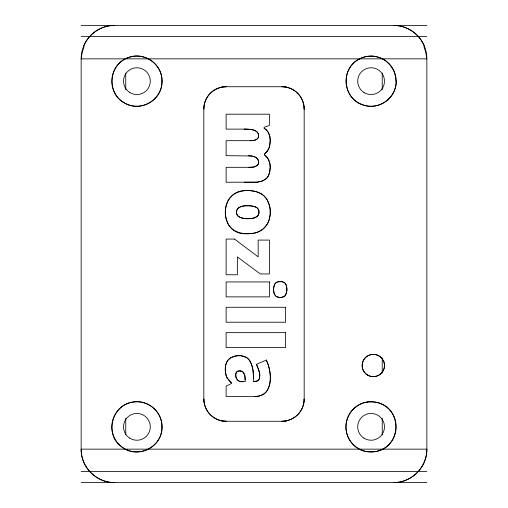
<?xml version="1.0" encoding="UTF-8"?>
<svg xmlns="http://www.w3.org/2000/svg" width="508" height="508" viewBox="0 0 508 508"><rect width="100%" height="100%" fill="white"/><g stroke="black" fill="none" stroke-linecap="round" stroke-linejoin="round"><path stroke-width="0.76" d="M270.224 141.078L269.837 136.709L268.421 132.709M396.176 81.153A25.089 25.089 0 0 1 358.54 102.883A25.089 25.089 0 0 1 358.54 59.43A25.089 25.089 0 0 1 396.176 81.153C396.824 97.466 379.025 110.427 363.715 105.143C342.652 99.905 339.896 67.716 359.594 58.852M270.224 141.205C270.18 145.733 268.846 150.692 264.979 153.448M245.688 190.614C219.011 189.979 218.396 234.093 245.269 233.731A36.601 36.601 0 0 0 248.698 233.813L255.156 232.924A22.377 22.377 0 0 0 259.29 231.381L261.499 230.105A18.504 18.504 0 0 0 267.164 224.212A20.822 20.822 0 0 0 269.538 218.332C271.907 208.813 268.77 196.761 259.055 192.684M270.18 213.931L270.224 211.887A29.502 29.502 0 0 0 269.659 206.261L267.449 200.298A17.818 17.818 0 0 0 264.351 196.272A18.11 18.11 0 0 0 261.112 193.77L256.235 191.643L250.038 190.614M270.129 214.662L269.71 217.627M269.602 172.714L270.224 167.773L269.78 163.151L267.76 158.293L264.535 154.946L264.535 153.765L265.22 153.27A11.303 11.303 0 0 0 267.538 150.857L269.424 146.856L270.231 140.627A17.253 17.253 0 0 0 268.719 133.166L268.249 132.398A11.151 11.151 0 0 0 264.122 128.194L264.109 127.33L269.392 125.457L269.392 114.192L226.124 114.192L226.124 129.121L245.154 129.121C249.574 129.362 256.318 128.905 258.299 133.922M269.57 218.237C268.434 223.228 265.366 227.819 260.941 230.461M269.519 173.031C267.945 180.238 259.848 182.721 253.314 182.264M83.49 46.571C88.259 34.017 101.2 25.248 114.611 25.4A33.458 33.458 0 0 0 81.153 58.852L81.153 449.148C80.607 467.119 96.838 482.949 114.611 482.6A33.452 33.452 0 0 1 81.153 449.148L426.847 449.148L426.847 58.852A33.458 33.458 0 0 0 393.389 25.4C406.8 25.248 419.741 34.017 424.51 46.571M274.58 284.474L273.59 288.449A18.167 18.167 0 0 0 273.552 289.617L274.047 293.211M388.772 99.035L388.277 99.924M265.779 179.032L262.058 181.096L257.181 182.124L226.124 182.251L226.124 167.316L249.752 167.316C254.013 168.021 260.617 165.335 258.159 159.995A4.966 4.966 0 0 0 257.181 158.458L256.419 157.778M257.861 380.733L259.512 378.53L259.766 375.063M257.797 380.778L253.581 381.61L253.333 373.907A43.764 43.764 0 0 0 252.882 369.532L251.479 364.179L249.409 360.286A12.065 12.065 0 0 0 248.52 359.22L247.504 358.267A9.931 9.931 0 0 0 246.17 357.34L241.535 355.822A19.825 19.825 0 0 0 235.318 356.07L230.975 357.657A11.246 11.246 0 0 0 228.956 359.194A11.366 11.366 0 0 0 228.098 360.108A11.119 11.119 0 0 0 226.72 362.185L225.647 365.246L225.292 369.125A32.271 32.271 0 0 0 225.361 370.967L225.844 374.383A15.665 15.665 0 0 0 226.206 375.723L226.441 376.377A13.018 13.018 0 0 0 228.543 379.901L231.699 383.33L226.124 386.194L226.124 396.545L254.546 396.545M259.848 375.05A30.004 30.004 0 0 0 257.874 367.811L256.464 364.344L266.325 360.032L268.414 365.252M254.146 206.413A18.948 18.948 0 0 0 251.301 205.892C246.837 205.67 241.522 205.226 237.896 208.35A4.756 4.756 0 0 0 237.077 209.544C233.737 219.202 247.612 219.653 253.702 218.053M254.203 217.919L257.416 216.3A4.686 4.686 0 0 0 258.458 214.865L258.947 213.023L258.82 210.566M241.516 206.419L238.442 207.848L236.868 210.052A7.023 7.023 0 0 0 236.836 214.281L237.077 214.909A4.61 4.61 0 0 0 237.896 216.084L240.875 217.767L245.796 218.561M253.905 218.002L256.997 216.643L258.623 214.471A7.252 7.252 0 0 0 258.788 210.541M254.21 233.159L256.375 232.562A21.355 21.355 0 0 0 260.947 230.467M254.019 140.335C256.75 140.164 259.188 137.738 258.521 134.925M258.604 396.157C271.894 393.49 271.577 376.358 268.675 366.16M251.301 155.981L226.124 155.67L226.124 140.697L251.333 140.659L255.01 140.094L257.531 138.697A3.588 3.588 0 0 0 258.267 137.566L258.566 135.414L258.134 133.477A4.94 4.94 0 0 0 257.346 132.194L254.584 130.353M258.318 396.215L255.06 396.538M253.359 233.331L244.894 233.705M238.557 371.018L239.249 370.935A7.283 7.283 0 0 1 239.947 370.929L240.868 371.03M253.644 140.405L253.181 140.475A23.533 23.533 0 0 1 250.152 140.691M367.398 402.025C406.121 398.418 404.412 456.038 367.373 451.656M246.228 190.589L249.498 190.583M254.375 396.545L258.864 396.1L262.534 394.767A12.979 12.979 0 0 0 265.57 392.538A13.627 13.627 0 0 0 267.062 390.785C272.58 381.546 270.389 369.43 266.325 360.032M81.153 25.4L426.847 25.4M81.153 36.551L426.847 36.551M81.153 58.852L426.847 58.852M221.996 86.735L286.004 86.735M253.581 381.61L256.127 381.425L258.051 380.606A3.867 3.867 0 0 0 259.036 379.559C261.137 374.523 258.401 369.043 256.464 364.344M221.996 421.265L286.004 421.265M81.153 471.449L426.847 471.449M81.153 482.6L426.847 482.6M244.145 129.121L245.288 129.127M248.895 167.316L254.406 166.853L257.531 165.227A3.74 3.74 0 0 0 258.267 164.065L258.566 161.779M244.1 182.251L252.717 182.264M242.43 381.692L243.04 381.692M242.227 381.692L241.414 381.679M245.669 129.127L246.424 129.14A50.127 50.127 0 0 1 247.815 129.184L248.437 129.216M249.345 205.74L248.856 205.727A43.25 43.25 0 0 0 247.028 205.727L245.339 205.804A20.79 20.79 0 0 0 241.516 206.413M249.853 205.772L255.638 206.934M249.06 129.261L254.171 130.2M244.399 233.661L239.433 232.727L234.518 230.607A18.415 18.415 0 0 1 231.248 228.098A17.888 17.888 0 0 1 228.105 224.079L226.13 219.164L225.381 214.592A32.785 32.785 0 0 1 225.311 210.871L225.882 206.311L227.667 201.327A18.605 18.605 0 0 1 229.953 197.904L230.645 197.129A19.494 19.494 0 0 1 235.604 193.307C242.634 189.789 251.25 189.655 258.553 192.462M281.984 281.711L280.784 281.572A11.582 11.582 0 0 0 280.175 281.553A10.16 10.16 0 0 0 279.368 281.584L276.682 282.327A5.048 5.048 0 0 0 275.209 283.534C273.069 286.493 273.19 290.639 274.32 293.973M251.746 156.058L254.133 156.635M376.257 56.604L371.9 56.077L367.373 56.344A25.337 25.038 -67.9 0 0 359.607 58.877M254.451 206.502L257.239 207.924L258.731 210.236M254.495 156.762L256.21 157.632M255.924 207.067L257.423 208.089A4.756 4.756 0 0 1 258.458 209.518L258.813 210.534M264.109 128.207L266.433 129.991L268.307 132.499M231.248 382.645L227.025 377.666A11.265 11.265 0 0 1 226.485 376.485C224.974 371.977 224.669 366.763 226.638 362.35A10.947 10.947 0 0 1 227.33 361.137A11.335 11.335 0 0 1 231.407 357.416C235.852 355.238 241.446 354.971 245.923 357.207A10.452 10.452 0 0 1 248.164 358.858C252.203 363.017 253.079 369.138 253.365 374.682M237.414 379.768L237.865 380.219A5.544 5.544 0 0 0 240.271 381.502L245.262 381.692L244.837 375.768L243.091 372.161A4.458 4.458 0 0 0 240.862 371.043M274.13 293.472L275.209 295.446A5.055 5.055 0 0 0 276.682 296.666L279.375 297.415A10.528 10.528 0 0 0 280.975 297.415L282.943 297.021A5.588 5.588 0 0 0 284.588 296.107L284.823 295.897A4.82 4.82 0 0 0 285.458 295.192L286.804 291.014A16.656 16.656 0 0 0 286.702 287.007L286.328 285.433M258.356 134.118L258.489 134.722M258.553 161.576C258.216 157.397 253.492 156.032 249.987 155.823A36.506 36.506 0 0 0 248.19 155.702M245.11 378.314L245.053 377.4A12.579 12.579 0 0 0 244.583 374.726L244.342 374.079A6.344 6.344 0 0 0 243.815 373.05C242.506 370.891 239.382 370.338 237.249 371.519A2.921 2.921 0 0 0 236.455 372.262L235.833 373.717L235.75 376.136A6.674 6.674 0 0 0 237.407 379.774M245.174 379.698L245.116 378.498M253.403 375.92L253.473 378.028M253.397 375.691L253.378 375.006M382.238 73.133L382.238 89.789M382.238 357.918L382.238 372.993M382.238 418.211L382.238 434.867M304.178 106.553L304.178 401.447M203.822 106.553L203.822 401.447M125.762 73.133L125.762 89.789M125.762 418.211L125.762 434.867M114.611 69.164L114.611 70.752M114.611 437.248L114.611 438.836M274.511 284.429A5.569 5.569 0 0 1 278.575 281.699L281.762 281.673L284.01 282.442A4.864 4.864 0 0 1 285.604 283.928C287.376 287.268 287.376 291.7 285.572 295.027A4.966 4.966 0 0 1 285.179 295.535A5.182 5.182 0 0 1 283.68 296.697L281.356 297.377A9.265 9.265 0 0 1 277.736 297.136L276.581 296.608A5.505 5.505 0 0 1 274.345 293.967M281.997 281.642A5.639 5.639 0 0 1 286.429 285.401M235.693 375.399A8.338 8.338 0 0 1 235.706 374.72L235.845 373.659A3.372 3.372 0 0 1 238.081 371.043M241.357 381.857A6.287 6.287 0 0 1 235.82 375.406M253.917 218.078A28.353 28.353 0 0 1 245.802 218.472M265.779 179.032A10.427 10.427 0 0 0 267.627 177.07L269.672 172.434L270.231 167.24A16.916 16.916 0 0 0 268.37 159.226M264.554 154.915A12.262 12.262 0 0 1 268.307 159.258M367.354 451.815A25.235 24.936 -68.1 0 1 367.386 401.93M376.225 56.769A25.184 24.428 -90 0 1 395.923 81.159M423.907 46.73A42.069 36.474 15.3 0 1 426.587 58.845M81.413 58.845A42.069 36.474 -15.3 0 1 84.093 46.73M363.398 370.738A11.157 11.074 -90 0 1 372.751 354.406A11.532 11.392 -78.1 0 1 375.304 354.54A11.297 11.119 -89.4 0 1 383.743 361.639M371.354 376.479A11.195 11.106 89 0 1 363.43 370.719M383.883 361.588A11.239 11.106 78.9 0 1 371.373 376.39M162.001 426.847C163.036 447.116 136.239 459.93 121.133 446.354C103.918 433.895 112.566 403.79 133.521 401.98C147.936 399.631 162.496 412.115 162.001 426.847A25.089 25.089 0 0 1 124.365 448.57A25.089 25.089 0 0 1 124.365 405.117A25.089 25.089 0 0 1 162.001 426.847M426.847 449.148C427.355 467.074 411.22 483.019 393.389 482.6A33.452 33.452 0 0 0 426.847 449.148M162.001 81.153C162.884 99.574 140.475 112.566 124.873 103.168C106.191 94.19 108.496 63.849 128.168 57.639C143.637 51.232 162.719 64.275 162.001 81.153M234.499 239.065L226.124 239.065L226.124 274.777L237.357 274.777L237.357 256.902L260.299 273.939L269.392 273.939L269.392 240.087L258.159 240.087L258.159 256.864L234.499 239.065M269.392 281.94L226.124 281.94L226.124 296.875L269.392 296.875L269.392 281.94M285.623 307.276L226.124 307.276L226.124 322.212L285.623 322.212L285.623 307.276M285.623 332.657L226.124 332.657L226.124 347.593L285.623 347.593L285.623 332.657M226.124 421.265L222.002 420.884A22.308 22.269 -90 0 1 203.829 398.964A22.308 22.308 0 0 0 226.124 421.272M129.743 438.15A13.392 13.392 0 0 0 150.292 427.399A13.392 13.392 0 0 0 130.702 414.985A13.392 13.392 0 0 0 129.743 438.15M363.925 438.15A13.392 13.392 0 0 0 384.467 427.399A13.392 13.392 0 0 0 364.877 414.985A13.392 13.392 0 0 0 363.925 438.15M363.925 92.462A13.392 13.392 0 0 0 384.467 81.705A13.392 13.392 0 0 0 364.877 69.291A13.392 13.392 0 0 0 363.925 92.462M129.743 92.462A13.392 13.392 0 0 0 150.292 81.705A13.392 13.392 0 0 0 130.702 69.291A13.392 13.392 0 0 0 129.743 92.462M304.184 109.036A22.308 22.308 0 0 0 281.876 86.728A22.32 22.282 -90 0 1 304.178 109.036M281.876 421.272A22.308 22.308 0 0 0 304.184 398.964A22.32 22.289 60.5 0 1 281.876 421.253M226.124 86.728A22.308 22.308 0 0 0 203.816 109.036A22.32 22.289 60.5 0 1 226.124 86.747M358.54 448.57A25.089 25.089 0 0 0 396.176 426.847A25.089 25.089 0 0 0 358.54 405.117A25.089 25.089 0 0 0 358.54 448.57M122.847 101.937A25.089 25.089 0 0 0 161.938 82.944A25.089 25.089 0 0 0 125.952 58.585A25.089 25.089 0 0 0 122.847 101.937M367.354 374.942A11.157 11.157 0 0 0 384.467 365.963A11.157 11.157 0 0 0 368.135 355.632A11.157 11.157 0 0 0 367.354 374.942"/></g></svg>
